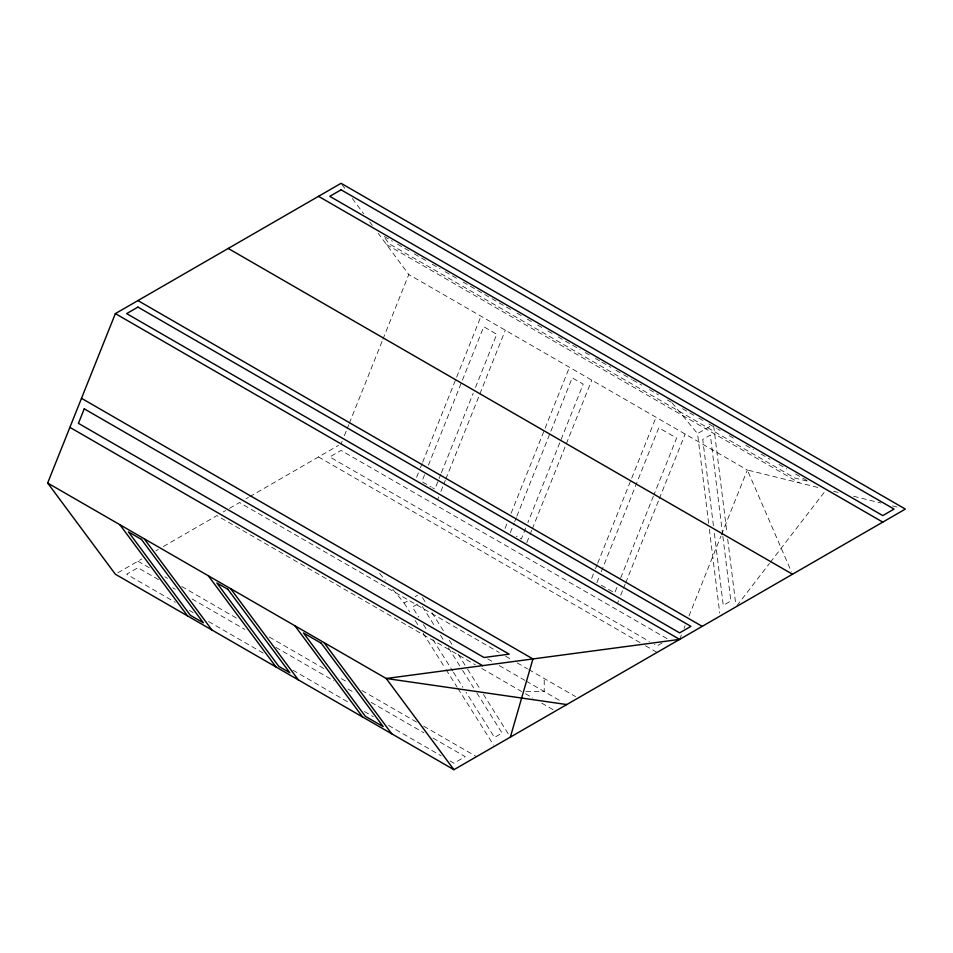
<?xml version="1.0" encoding="UTF-8"?>
<svg xmlns="http://www.w3.org/2000/svg" width="953" height="953" viewBox="0 0 953 953"><rect width="100%" height="100%" fill="white"/><g stroke="black" fill="none" stroke-linecap="round" stroke-linejoin="round"><path stroke-width="0.71" stroke-dasharray="4.76 3.57" d="M341.079 443.919L342.175 441.168M344.378 435.664L346.582 430.148M347.13 428.779L348.786 424.645M349.334 423.263L382.367 340.626M382.915 339.244L408.789 274.512L378.246 233.378M416.592 477.358L419.904 469.09M420.452 467.709L422.096 463.587M422.655 462.205L481.003 316.205M424.573 474.761L421.834 481.61L431.304 487.078M428.409 465.171L483.743 326.736L496.763 334.253L475.404 387.704M440.882 474.058L434.866 489.127L432.495 487.769M441.43 472.688L473.212 393.184M437.594 499.658L438.702 496.894M440.905 491.391L445.301 480.372M445.861 478.99L505.316 330.238M505.054 528.427L507.258 522.911M511.106 513.274L569.465 367.274M510.296 532.679L514.132 523.09M514.68 521.72L516.323 517.61M516.871 516.24L572.205 377.805L583.212 384.154L527.879 522.589M525.687 528.069L521.303 539.041L516.407 536.217M526.795 542.674L529.546 535.789M530.094 534.407L531.75 530.273M532.298 528.903L591.753 380.152M591.634 578.411L594.934 570.144M595.482 568.774L597.138 564.641M597.686 563.259L656.045 417.271M596.876 582.676L599.068 577.184M601.26 571.705L658.785 427.79L676.606 438.082L654.139 494.273M616.889 587.477L614.697 592.957L599.425 584.141M620.725 577.887L653.591 495.643M617.437 603.475L618.533 600.724M620.737 595.22L622.94 589.704M623.488 588.335L625.144 584.201M625.692 582.819L658.726 500.182M659.273 498.8L685.147 434.068M679.644 639.392L681.836 633.888M684.04 628.372L685.147 625.621M688.995 615.983L720.933 536.098M721.481 534.716L747.355 469.984L408.789 274.512M736.967 605.643L769.476 563.414M770.369 562.246L825.453 490.7M117.874 572.789L141.759 558.994M155.768 550.905L158.317 549.44M163.416 546.498L216.939 515.597L475.356 664.801M223.205 511.975L225.706 510.522M229.47 508.354L239.501 502.565L499.217 652.507M245.874 498.884L248.423 497.418M249.698 496.68L338.565 445.373M392.815 589.335L404.108 602.999L410.255 599.449M415.163 596.614L417.617 595.196M708.639 523.34L697.536 433.591L711.045 425.788M417.45 604.166L412.399 607.073L418.712 617.103M662.085 643.013L657.07 645.908L654.497 644.419M525.877 691.521L544.211 691.521L544.211 678.488M807.024 481.051L794.826 478.037L389.277 243.897L383.475 236.07L392.469 241.264M817.793 487.412L747.355 469.984L791.371 571.633M833.53 491.307L839.283 492.725M853.638 496.287L880.929 503.029M892.425 505.876L899.608 507.651M397.604 244.23L409.171 250.913M414.305 253.879L425.872 260.55M432.293 264.255L440 268.71M445.146 271.676L456.701 278.347M463.134 282.064L511.952 310.249M517.086 313.215L522.232 316.182M527.366 319.148L532.501 322.114M537.647 325.08L542.781 328.046M547.927 331.013L553.062 333.979M558.196 336.945L580.043 349.56M585.178 352.527L590.324 355.493M595.458 358.459L600.593 361.425M601.879 362.164L610.873 367.358M616.019 370.324L622.44 374.041M623.727 374.779L631.434 379.234M632.721 379.973L641.703 385.167M649.422 389.61L658.404 394.804M667.398 399.998L671.257 402.226M682.539 408.742L693.832 415.258M698.847 418.153L703.862 421.047M708.877 423.942L716.394 428.29M717.68 429.017L720.23 430.494M729.176 435.664L735.561 439.345M745.782 445.254L753.442 449.673M761.113 454.093L770.048 459.263M778.994 464.421L786.654 468.852M795.6 474.01L808.37 481.384M386.549 244.552L799.257 482.826M667.064 638.653L341.079 450.435L329.786 456.952L649.338 641.44M318.505 456.952L640.333 642.763M645.479 645.741L657.07 652.424M505.638 656.224L512.071 659.929M517.217 662.895L527.497 668.839M528.784 669.578L575.564 696.583M487.698 658.892L494.119 662.597M499.253 665.563L524.948 680.394M526.235 681.133L561.77 701.658M481.789 668.506L521.636 691.521M525.401 693.689L532.93 698.037M541.709 703.1L554.241 710.342M137.935 561.21L149.526 567.893M164.964 576.815L167.537 578.304M181.701 586.476L238.345 619.176M269.246 637.009L324.592 668.97M341.329 678.631L347.774 682.348M361.926 690.532L417.283 722.481M423.716 726.198L476.5 756.67M158.555 579.627L137.935 567.726L126.654 574.242L175.304 602.32M172.719 587.81L175.304 589.299M192.053 598.961L244.885 629.468M275.81 647.325L333.788 680.799M347.964 688.983L354.409 692.7M371.158 702.373L423.978 732.869M433.007 738.075L465.219 756.67L453.926 763.186L450.078 760.959M189.385 610.456L193.221 612.672M208.576 621.535L263.719 653.377M292.821 670.173L350.263 703.338M364.403 711.51L373.326 716.656M388.514 725.424L441.072 755.765M672.115 402.869L697.536 433.591M379.639 573.408L385.286 580.234M341.936 184.465L345.415 189.147M352.36 198.498L363.641 213.698M369.716 221.882L372.325 225.396M422.453 597.555L425.622 602.582M431.947 612.636L443.836 631.505M449.375 640.309L453.33 646.587M458.083 654.139L466.803 667.97M467.589 669.22L480.264 689.341M483.433 694.38L508.771 734.608M422.346 606.465L434.973 626.514M440.5 635.282L443.657 640.297M448.398 647.826L461.812 669.125M462.598 670.376L473.653 687.923M476.81 692.938L502.076 733.048L494.488 737.419L466.077 692.307M423.454 624.62L427.397 630.886M432.924 639.666L452.651 670.995M453.449 672.246L462.92 687.292M404.108 602.999L409.659 611.802M415.198 620.594L419.165 626.883M423.12 633.173L445.289 668.387M446.087 669.637L457.178 687.244M457.964 688.495L493.606 745.079M713.678 425.848L726.96 533.251M727.699 539.136L735.704 603.868M722.684 534.895L710.33 435.068L702.754 439.44L713.463 526.056M722.862 536.36L730.856 600.962L723.267 605.334L714.19 531.929M709.366 529.225L719.741 613.089"/><path stroke-width="1.43" d="M510.355 737.122L532.93 658.94L81.505 398.306M47.65 483.016L115.361 313.608L341.079 183.298L905.35 509.081L453.926 769.702L115.361 574.242L47.65 483.016L386.215 678.488L566.785 704.553M318.505 196.33L882.776 522.113M228.22 248.447L792.491 574.23M137.935 300.576L702.206 626.359M115.361 313.608L679.644 639.392L386.215 678.488L453.926 769.702M69.891 427.361L482.611 665.647M324.008 642.572L391.731 733.798M294.906 625.764L362.616 716.99M230.614 588.644L298.325 679.87M208.326 575.779L276.036 667.005M144.177 538.743L211.888 629.969M119.864 524.71L187.586 615.936M84.245 408.837L78.444 423.358L483.981 657.499L509.14 654.151L84.245 408.837M137.935 307.092L126.654 313.608L679.644 632.875L690.925 626.359L137.935 307.092M341.079 189.814L329.786 196.33L882.776 515.597L894.069 509.081L341.079 189.814M141.437 539.398L128.417 531.881L190.326 615.281L203.346 622.797L141.437 539.398M227.874 589.299L216.867 582.95L278.776 666.35L289.783 672.699L227.874 589.299M321.268 643.227L303.447 632.935L365.356 716.334L383.177 726.627L321.268 643.227"/></g></svg>
